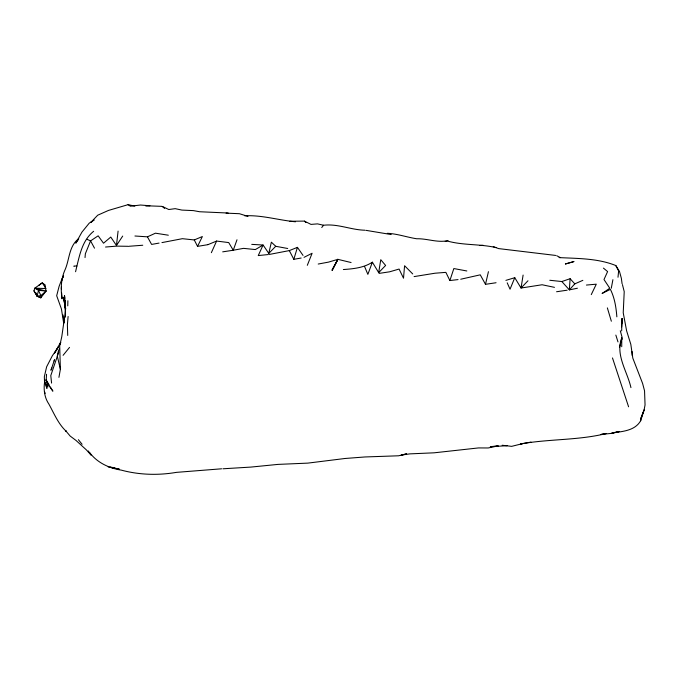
<?xml version="1.0" encoding="UTF-8"?>
<svg xmlns="http://www.w3.org/2000/svg" width="679" height="679" viewBox="0 0 679 679"><rect width="100%" height="100%" fill="white"/><g stroke="black" fill="none" stroke-linecap="round" stroke-linejoin="round"><path stroke-width="1.02" d="M621.726 346.714L621.752 338.77M67.773 305.864L67.883 300.746M621.616 326.862L622.066 318.595L621.658 330.894M58.929 377.363L60.372 369.3L59.71 345.891L61.755 336.809L65.498 310.923L65.481 314.606L64.819 304.277L63.325 297.19L65.642 309.013L64.513 295.611L64.845 298.404M619.214 431.488L611.813 433.075C622.202 431.394 634.704 431.055 640.679 420.742L640.764 418.705L644.108 409.921L645.05 404.939L644.549 390.849L642.597 383.431L632.811 358.139L630.816 344.312L626.615 330.817L623.229 312.781L624.222 291.622L622.456 284.679M61.373 288.914L61.466 286.988M46.545 374.265L46.189 380.002L47.861 386.988L44.525 381.844L44.339 376.709L46.63 366.796L52.317 355.813L58.7 346.494L54.566 353.063L60.49 342.589M549.803 280.274L561.839 281.539L570.114 278.713L569.358 289.882L577.405 288.227M621.709 323.841L622.066 318.595M73.96 266.516L73.994 266.015L76.897 266.015C80.063 253.208 82.762 240.103 93.651 231.276M65.388 317.127L65.523 315.311M612.908 279.68L611.278 288.261M68.112 316.473L67.382 324.808L67.722 335.434M85.028 257.57L85.367 253.734L90.562 240.892L98.149 235.825L103.522 243.218L110.77 237.056L116.457 245.484L122.712 236.071M618 277.244L618.62 270.989L615.811 265.54C597.876 258.309 578.143 258.555 559.08 257.596M116.457 245.484L118.087 231.089M44.593 286.589L44.814 284.73L42.259 282.854L38.771 285.384M61.772 280.834L63.096 276.251M523.11 275.063L521.048 288.032L542.097 284.756L554.471 287.344M378.678 272.61L380.758 259.701L385.621 265.455L378.678 272.61L372.372 262.196C363.791 267.823 353.36 268.842 343.37 269.538M602.214 293.404L609.767 288.219L603.996 279.536L607.603 271.583L603.436 268.112M45.026 379.841C43.252 387.964 44.101 397.105 48.88 404.081C54.04 413.418 58.275 423.942 66.177 431.275L65.625 430.673L70.158 436.054L76.184 440.586L86.318 449.837L91.088 455.083L88.312 450.958M630.944 387.616C627.337 371.625 615.819 355.864 621.277 339.084M251.748 244.372L263.096 245.026L268.774 253.394L271.371 242.182L275.733 246.29L287.709 248.497M75.573 271.727L76.897 266.015M496.069 282.736L485.493 284.331L488.439 271.676M619.571 347.02L622.176 337.624L620.283 330.758M301.153 258.028L293.82 259.31L297.444 247.351L303.021 255.414M54.065 361.05L54.583 359.42M50.917 370.471L54.252 360.447M458.036 279.595L449.871 280.546L453.844 268.553L466.829 270.972M44.814 284.73L46.062 291.053L40.808 297.835L37.107 296.086L33.95 290.85L34.493 289.237M640.679 420.742L644.108 409.921L640.764 418.705M58.793 351.9L50.789 375.597L51.579 383.083M236.996 239.78L233.253 250.237L222.695 251.85M372.372 262.196L367.865 274.367L364.538 266.44M62.145 278.441L59.081 286.436L56.68 295.721L61.416 308.911L63.724 323.467M307.315 265.319L312.119 253.25L304.031 257.349M527.965 280.775L521.048 288.032L514.775 277.694L510.039 289.22L507.205 282.812M211.356 252.681L216.601 241.062L228.713 242.581L233.253 250.237L243.557 248.361L255.346 249.566L263.096 245.026L258.249 255.576L268.307 254.54M591.273 294.61L596.281 284.178L586.418 285.061M51.112 369.512L51.867 367.976M207.706 244.703L197.555 246.375L202.367 236.538L194.27 239.942L182.379 238.685L161.95 242.598M59.616 344.864L60.804 342.454M332.184 270.522L337.87 259.344L351.085 262.527M337.853 259.327L332.048 270.174L337.87 259.344L328.475 262.128L318.213 264.038M63.512 276.022L62.502 277.83L63.563 276.183M59.599 348.853L58.445 350.653L57.308 356.076L60.372 369.3M78.586 239.305L75.776 243.158L81.938 232.116L89.255 223.128L94.271 220.013M321.744 227.533L323.552 225.25C337.786 223.535 351.077 229.96 365.056 230.223M63.096 355.329L69.538 347.385M78.764 238.609C68.511 246.358 69.691 260.006 64.666 270.658C60.906 279.502 60.652 289.432 62.027 298.828L61.636 292.878M582.854 280.342L574.79 283.864L569.358 289.882L561.839 281.539M268.774 253.394L275.733 246.29M46.062 291.053L40.867 295.637L37.107 296.086L38.508 290.34L34.748 288.185L42.259 282.854L45.977 288.55L34.748 288.185L46.062 291.053L38.508 290.34L40.867 295.637L40.808 297.835L37.235 296.273L33.95 290.85M92.505 221.303L90.791 222.44L97.717 215.201L108.487 210.431L128.102 204.659L134.79 206.093M602.222 293.362L610.396 289.373C614.673 297.903 616.125 307.426 616.855 316.838M134.934 236.003L147.436 236.835L155.457 233.186L168.324 235.206M207.995 244.635L216.601 241.062M269.291 254.447L289.305 250.602L297.444 247.351M505.889 280.376L514.775 277.694M606.542 433.465C578.423 440.484 549.167 438.821 520.666 443.947L530.978 442.097M619.197 431.513L611.635 433.363L601.025 434.458L605.643 433.508M523.008 443.531L511.635 446.358L502.146 445.246M406.475 453.903L398.624 455.787L365.022 456.959L345.11 458.478L307.825 463.12L278.008 464.394L250.882 467.084L222.899 468.79M406.628 453.852L401.187 455.1L409.955 453.869L434.11 452.817L478.483 447.928L488.167 447.97L498.242 445.874L490.348 446.68L507.154 445.721M460.727 279.23L480.257 274.834L485.493 284.331M159.056 243.09L151.604 244.423L147.436 236.835M414.097 276.599L435.052 273.213L445.865 272.364L449.871 280.546M379.06 273.399L389.636 271.804L399.074 269.062L403.513 278.186L404.582 265.735L412.713 273.934M556.568 291.749L567.186 290.188M448.047 240.587C437.522 243.023 427.269 238.439 416.677 238.762C406.857 237.217 397.707 233.899 387.828 233.321L387.293 233.321M445.195 241.401L447.206 241.206M105.534 247.029L116.151 246.171M129.112 246.265L142.76 245.238M221.566 468.799L176.455 472.363C158.139 475.487 139.39 474.961 121.405 470.157C109.158 468.247 97.139 462.696 89.62 452.537M479.994 245.484L483.1 245.263M289.857 221.261L304.379 221.099M226.082 213.13L239.432 213.707L247.954 216.406M145.866 206.077L149.762 205.915M244.669 215.786C261.89 214.929 278.441 220.183 295.492 221.787M116.796 246.129L128.382 246.307M150.237 205.915L161.925 206.357M448.157 241.257C463.85 245.433 480.435 243.897 496.094 247.631M149.83 205.754L140.46 205.024L130.376 206.212L128.102 204.659M228.152 213.028L199.575 211.738L193.413 210.609L181.879 210.083L175.207 208.657L168.782 209.522L162.553 206.543M555.677 255.44L498.581 248.59L493.26 246.621M113.979 467.653L110.27 467.169L119.275 469.121L108.165 466.906M391.172 234.544L366.015 230.351M323.552 225.25L317.526 223.875L310.99 224.401L304.489 221.142L305.889 222.559M86.963 239.254L90.562 240.892L94.508 248.174M556.704 255.728L560.472 257.638M162.306 206.501L164.649 208.428M570.114 278.713L574.79 283.864M78.399 439.686L82.091 444.287M615.811 265.54L619.469 271.413L621.361 278.28L622.091 283.814M49.287 385.163L46.189 380.002L48.837 385.528L52.894 391.18L50.314 386.877M289.305 250.602L293.82 259.31M194.27 239.942L197.555 246.375M44.466 391.613L45.204 393.404M35.868 292.751L37.235 296.273M44.525 381.844L46.936 388.413L46.282 385.494M628.593 406.806L612.483 357.943M607.357 307.884L611.346 321.226M615.845 335.087L617.992 341.919M65.642 309.013L64.819 304.277L65.54 309.819M63.071 315.005L64.132 322.669M65.074 300.262L65.523 306.025M632.056 351.535L632.166 355.44M621.616 337.769L621.667 339.721L621.641 338.032M565.429 263.978L573.848 261.585L565.429 263.978"/></g></svg>
